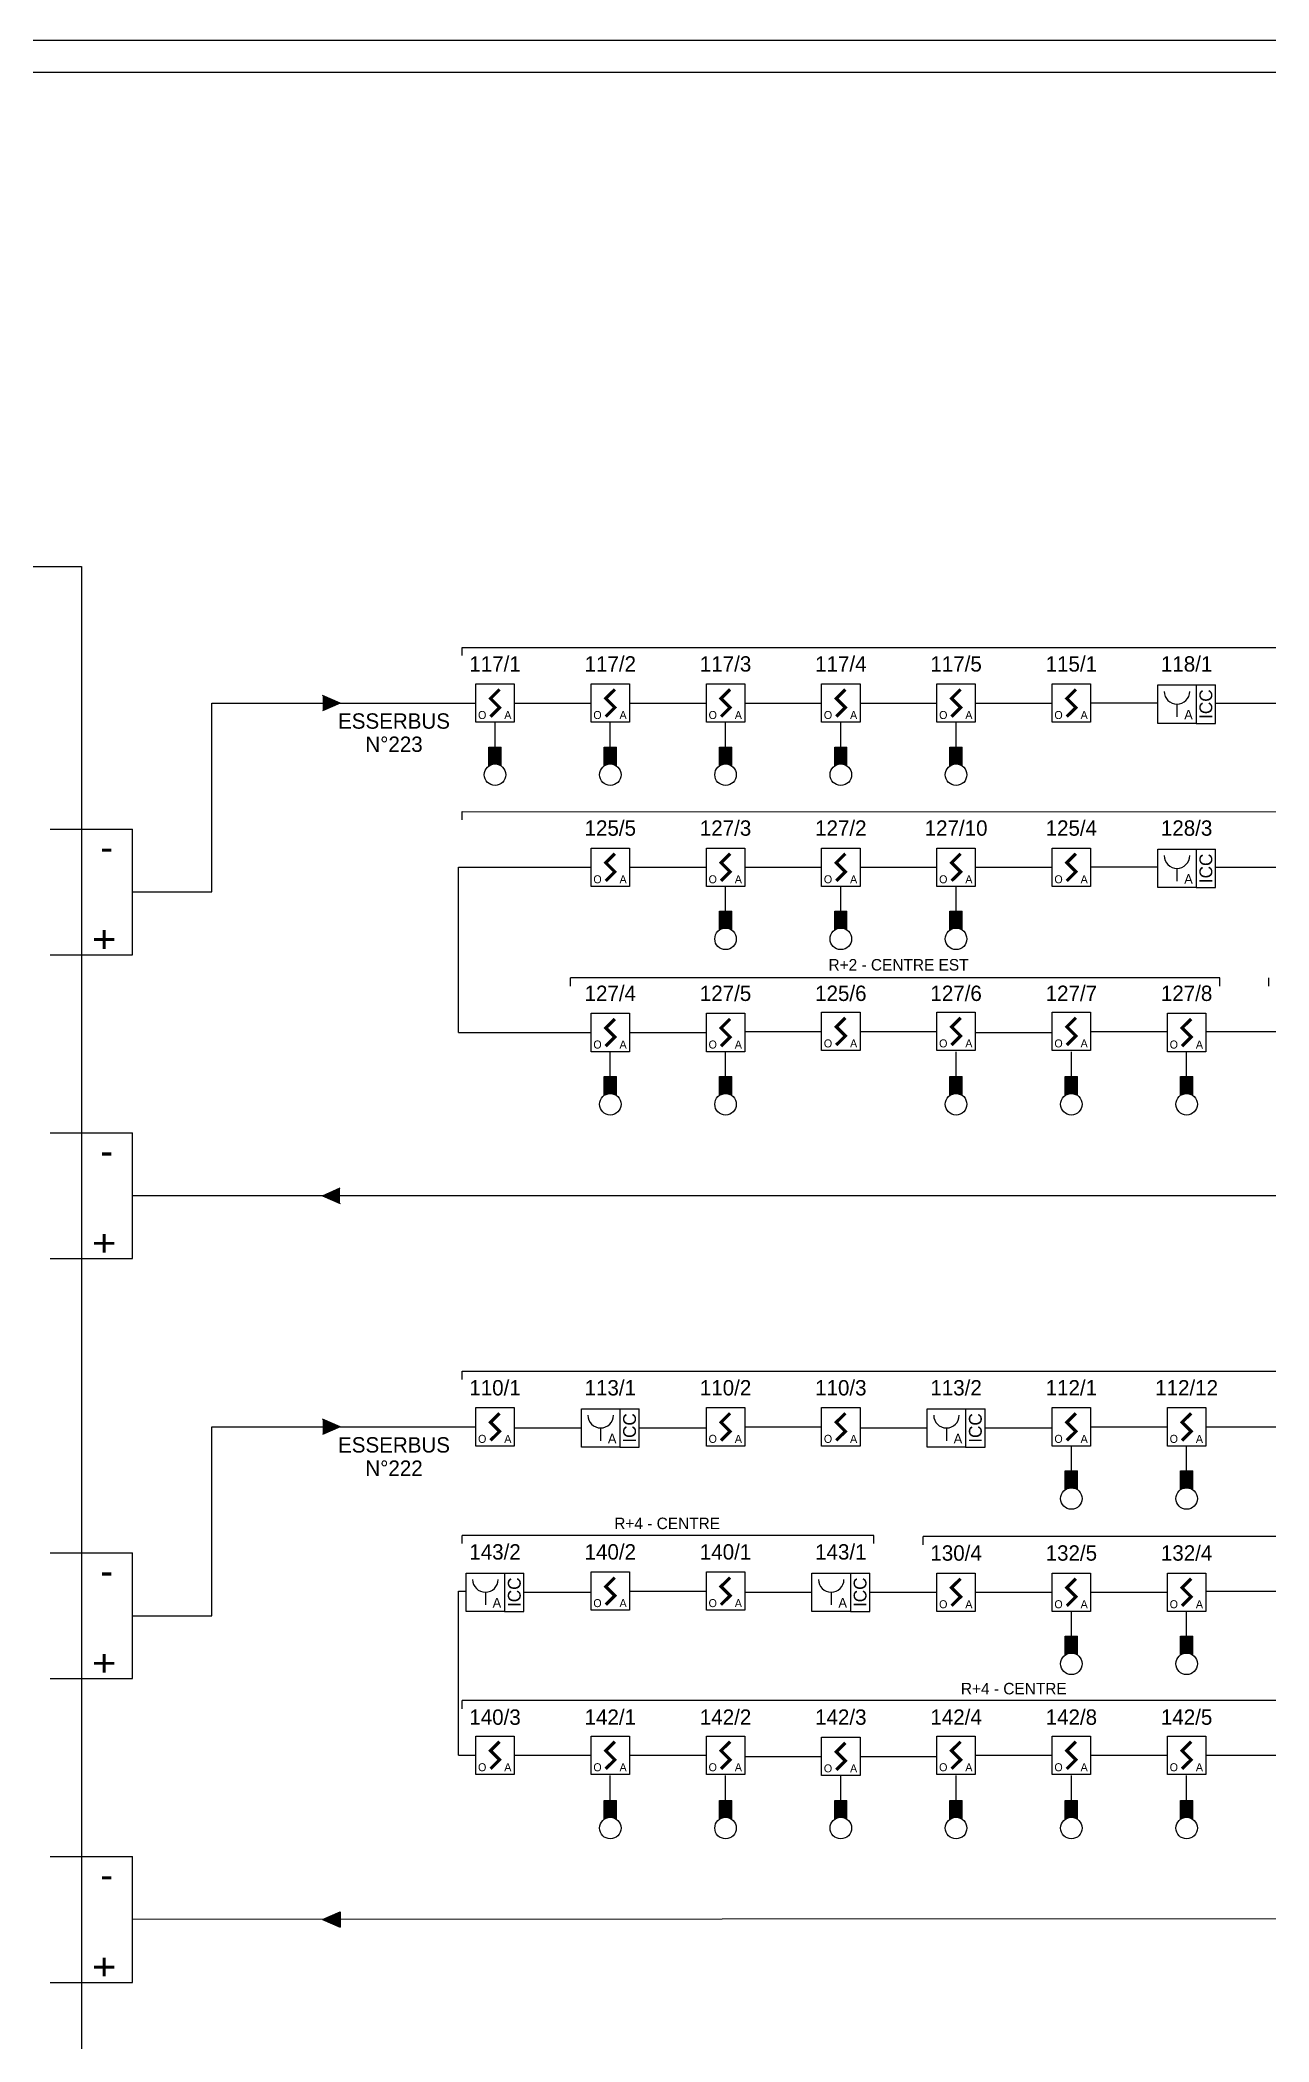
# Model space of a CAD drawing. Header units: millimetres. Extents: x 1942 to 3722, y 1044 to 1602.
# Drawn here: x 2583.4 to 2671.3, y 1458.7 to 1602 of the extents above; entities that cross this region are included whole.
import ezdxf
from ezdxf.enums import TextEntityAlignment as Align

# ---------------------------------------------------------------- set-up
doc = ezdxf.new("R2010")
doc.units = ezdxf.units.MM
for name, color, linetype in [('jcc-adressage', 6, 'Continuous'), ('JCC-CABLE1', 3, 'Continuous'), ('JCC-DECLENCHEUR MANUEL', 5, 'Continuous'), ('JCC-DECLENCHEUR MANUEL AVEC ISOLATEUR', 1, 'Continuous'), ('JCC-INDICATEUR ACTION', 1, 'Continuous'), ('JCC-LOCAUX', 130, 'Continuous'), ('JCC-NIVEAU', 4, 'Continuous')]:
    doc.layers.add(name, color=color, linetype=linetype)
doc.layers.add('JCC-OPTIQUE', color=1, linetype='Continuous', lineweight=25)
doc.styles.add('LOCAUX', font='romans.shx', dxfattribs={"width": 0.75})
doc.styles.add('TEXTE', font='romans.shx')

# ---------------------------------------------------------------- blocks, each defined once
blk = doc.blocks.new('voa')
blk.add_lwpolyline([(-3, 3), (3, 3), (3, -3), (-3, -3)], close=True)
at = {"const_width": 0.5}
blk.add_lwpolyline([(0.71, 2.12), (-0.71, 0.71), (0.71, -0.71), (-0.71, -2.12)], dxfattribs=at)
at = {"flags": 1}
for tag, p in [('SYMB_GRAPH', (0.67, 7.09)), ('SYMB_VIC', (0, 4.02)), ('SYMB_VISIODEF', (0, 1.25)), ('ADRESSE', (0, -1.5)), ('ZONE', (0, -1.5)), ('IA', (0.12, -0.63)), ('METIER', (0, -3)), ('CENTRALE', (0.44, -8.82)), ('VARIANTE', (0.67, -11.67))]:
    blk.add_attdef(tag, text='', height=2.5, dxfattribs=at).set_placement(p, align=Align.CENTER)
for tag, height, p in [('LIBELLE', 2.5, (0, 4)), ('TYPE', 1.25, (-2, -2.5)), ('TECH', 1.25, (2, -2.5)), ('LIBELLEZONE', 2.5, (0, -6.5))]:
    blk.add_attdef(tag, text='', height=height).set_placement(p, align=Align.CENTER)
blk = doc.blocks.new('indicateur action')
at = {"layer": 'JCC-INDICATEUR ACTION'}
blk.add_hatch(color=0, dxfattribs=at).paths.add_polyline_path([(0.8, -0.05, -0.315344), (-0.8, -0.05), (-0.8, -2.5), (0.8, -2.5)])
at = {"layer": 'JCC-INDICATEUR ACTION', "color": 0}
for p, q in [((-0.8, -0.05), (-0.8, -2.5)), ((0.8, -2.5), (-0.8, -2.5)), ((0.8, -0.05), (0.8, -2.5))]:
    blk.add_line(p, q, dxfattribs=at)
blk.add_circle((0, 1.1), 1.4, dxfattribs=at)
at = {"layer": 'jcc-adressage', "style": 'TEXTE'}
blk.add_attdef('ADRESSE', text='', height=3, dxfattribs=at).set_placement((0, 5), align=Align.MIDDLE)
at = {"layer": 'JCC-LOCAUX', "style": 'LOCAUX', "width": 0.75, "flags": 8}
for p in [(0, 13.75), (0, 11.25), (0, 8.75)]:
    blk.add_attdef('PIECE', text='', height=1.75, dxfattribs=at).set_placement(p, align=Align.MIDDLE)
blk = doc.blocks.new('déclencheur manuel avec isolateur')
at = {"layer": 'JCC-DECLENCHEUR MANUEL AVEC ISOLATEUR', "color": 0}
for p, q in [((2.5, 2.5), (5.02, 2.5)), ((5.02, -2.5), (5.02, 2.5)), ((0, 0), (0, -1.66)), ((2.5, -2.5), (5.02, -2.5))]:
    blk.add_line(p, q, dxfattribs=at)
blk.add_lwpolyline([(-2.5, 2.5), (2.5, 2.5), (2.5, -2.5), (-2.5, -2.5)], close=True, dxfattribs=at)
blk.add_arc((0, 1.66), 1.66, 180, 0, dxfattribs=at)
at = {"layer": 'jcc-adressage', "style": 'TEXTE'}
blk.add_attdef('ADRESSE', text='', height=3, dxfattribs=at).set_placement((0, 5), align=Align.MIDDLE)
at = {"layer": 'JCC-DECLENCHEUR MANUEL AVEC ISOLATEUR', "color": 0}
blk.add_text('ICC', height=1.668, rotation=90, dxfattribs=at).set_placement((3.76, 0), align=Align.MIDDLE_CENTER)
blk.add_text('A', height=1.25, dxfattribs=at).set_placement((1.5, -2), align=Align.CENTER)
at = {"layer": 'JCC-LOCAUX', "style": 'LOCAUX', "width": 0.85, "flags": 8}
for p in [(0, 13.75), (0, 11.25), (0, 8.75)]:
    blk.add_attdef('PIECE', text='', height=1.75, dxfattribs=at).set_placement(p, align=Align.MIDDLE)

msp = doc.modelspace()

# ---------------------------------------------------------------- hatches: boundary and pattern name
at = {"layer": 'JCC-CABLE1'}
for points in [[(2604.84, 1554.58), (2603.58, 1555.12), (2603.58, 1554.03)], [(2603.56, 1519.31), (2604.83, 1518.76), (2604.83, 1519.86)], [(2604.84, 1502.76), (2603.58, 1503.3), (2603.58, 1502.21)], [(2603.56, 1467.49), (2604.83, 1466.95), (2604.83, 1468.04)]]:
    msp.add_hatch(color=1, dxfattribs=at).paths.add_polyline_path(points)

# ---------------------------------------------------------------- linework, layer by layer
at = {"color": 0}
for points in [[(3476.88, 1043.84), (1941.82, 1043.84), (1941.82, 1602.04), (3476.88, 1602.04)], [(1944.02, 1599.75), (3274.38, 1599.75), (3274.38, 1047.07), (1944.02, 1047.07)]]:
    msp.add_lwpolyline(points, close=True, dxfattribs=at)
at = {"color": 8}
msp.add_lwpolyline([(2586.31, 1335.32), (2400.74, 1335.32), (2400.74, 1564.35), (2586.31, 1564.35)], close=True, dxfattribs=at)
at = {"layer": 'JCC-CABLE1', "color": 1}
for p, q in [((2604.84, 1554.58), (2603.58, 1555.12)), ((2604.84, 1554.58), (2603.58, 1554.03)), ((2584.09, 1545.56), (2589.97, 1545.56)), ((2589.97, 1536.56), (2589.97, 1545.56)), ((2584.09, 1536.56), (2589.97, 1536.56)), ((2584.09, 1523.81), (2589.97, 1523.81)), ((2589.97, 1514.81), (2589.97, 1523.81)), ((2603.56, 1519.31), (2604.83, 1519.86)), ((2603.56, 1519.31), (2604.83, 1518.76)), ((2584.09, 1514.81), (2589.97, 1514.81)), ((2604.84, 1502.76), (2603.58, 1503.3)), ((2604.84, 1502.76), (2603.58, 1502.21)), ((2584.09, 1493.74), (2589.97, 1493.74)), ((2589.97, 1484.74), (2589.97, 1493.74)), ((2584.09, 1484.74), (2589.97, 1484.74)), ((2584.09, 1471.99), (2589.97, 1471.99)), ((2589.97, 1462.99), (2589.97, 1471.99)), ((2603.56, 1467.49), (2604.83, 1468.04)), ((2604.83, 1468.04), (2604.83, 1466.95)), ((2603.56, 1467.49), (2604.83, 1466.95)), ((2584.09, 1462.99), (2589.97, 1462.99))]:
    msp.add_line(p, q, dxfattribs=at)
at = {"layer": 'JCC-CABLE1'}
for p, q in [((2617.3, 1554.58), (2622.8, 1554.58)), ((2625.55, 1554.58), (2631.05, 1554.58)), ((2633.8, 1554.58), (2639.3, 1554.58)), ((2642.05, 1554.58), (2647.55, 1554.58)), ((2650.3, 1554.58), (2655.8, 1554.58)), ((2663.36, 1554.58), (2658.55, 1554.58)), ((2667.49, 1554.58), (2672.3, 1554.58)), ((2615.92, 1551.43), (2615.92, 1553.2)), ((2624.17, 1551.43), (2624.17, 1553.2)), ((2632.42, 1551.43), (2632.42, 1553.2)), ((2640.67, 1551.43), (2640.67, 1553.2)), ((2648.92, 1551.43), (2648.92, 1553.2)), ((2613.31, 1542.82), (2622.8, 1542.82)), ((2613.31, 1530.99), (2613.31, 1542.82)), ((2625.55, 1542.82), (2631.05, 1542.82)), ((2633.8, 1542.82), (2639.3, 1542.82)), ((2642.05, 1542.82), (2647.55, 1542.82)), ((2650.3, 1542.82), (2655.8, 1542.82)), ((2663.36, 1542.82), (2658.55, 1542.82)), ((2667.49, 1542.82), (2672.3, 1542.82)), ((2632.42, 1539.67), (2632.42, 1541.45)), ((2640.67, 1539.67), (2640.67, 1541.45)), ((2648.92, 1539.67), (2648.92, 1541.45)), ((2613.31, 1530.99), (2622.8, 1530.99)), ((2625.55, 1530.99), (2631.05, 1530.99)), ((2633.8, 1531.07), (2639.3, 1531.07)), ((2642.05, 1531.07), (2647.55, 1531.07)), ((2650.3, 1530.99), (2655.8, 1530.99)), ((2658.55, 1531.07), (2664.05, 1531.07)), ((2666.8, 1531.07), (2672.3, 1531.07)), ((2624.17, 1527.84), (2624.17, 1529.61)), ((2632.42, 1527.84), (2632.42, 1529.61)), ((2648.92, 1527.84), (2648.92, 1529.61)), ((2657.17, 1527.84), (2657.17, 1529.61)), ((2665.42, 1527.84), (2665.42, 1529.61)), ((2617.3, 1502.68), (2622.11, 1502.68)), ((2626.24, 1502.68), (2631.05, 1502.68)), ((2633.8, 1502.76), (2639.3, 1502.76)), ((2642.05, 1502.68), (2646.86, 1502.68)), ((2650.99, 1502.68), (2655.8, 1502.68)), ((2658.55, 1502.76), (2664.05, 1502.76)), ((2666.8, 1502.76), (2672.3, 1502.76)), ((2657.17, 1499.61), (2657.17, 1501.38)), ((2665.42, 1499.61), (2665.42, 1501.38)), ((2613.31, 1491), (2613.86, 1491)), ((2613.31, 1479.25), (2613.31, 1491)), ((2617.99, 1490.92), (2622.8, 1490.92)), ((2625.55, 1491), (2631.05, 1491)), ((2633.8, 1490.92), (2638.61, 1490.92)), ((2642.74, 1490.92), (2647.55, 1490.92)), ((2650.3, 1490.92), (2655.8, 1490.92)), ((2658.55, 1490.92), (2664.05, 1490.92)), ((2666.8, 1491), (2672.3, 1491)), ((2657.17, 1487.77), (2657.17, 1489.55)), ((2665.42, 1487.77), (2665.42, 1489.55)), ((2613.31, 1479.25), (2614.55, 1479.25)), ((2617.3, 1479.25), (2622.8, 1479.25)), ((2625.55, 1479.25), (2631.05, 1479.25)), ((2633.8, 1479.17), (2639.3, 1479.17)), ((2642.05, 1479.17), (2647.55, 1479.17)), ((2650.3, 1479.25), (2655.8, 1479.25)), ((2658.55, 1479.25), (2664.05, 1479.25)), ((2666.8, 1479.25), (2672.3, 1479.25)), ((2624.17, 1476.02), (2624.17, 1477.79)), ((2632.42, 1476.02), (2632.42, 1477.79)), ((2640.67, 1476.02), (2640.67, 1477.79)), ((2648.92, 1476.02), (2648.92, 1477.79)), ((2657.17, 1476.02), (2657.17, 1477.79)), ((2665.42, 1476.02), (2665.42, 1477.79))]:
    msp.add_line(p, q, dxfattribs=at)
at = {"layer": 'JCC-CABLE1', "color": 1, "ltscale": 0.6}
for p, q in [((2697.05, 1519.31), (2589.97, 1519.31)), ((2721.8, 1467.57), (2589.97, 1467.49))]:
    msp.add_line(p, q, dxfattribs=at)
at = {"layer": 'JCC-CABLE1', "color": 1}
for points in [[(2589.97, 1541.06), (2595.65, 1541.06), (2595.65, 1554.58), (2614.55, 1554.58)], [(2589.97, 1489.24), (2595.65, 1489.24), (2595.65, 1502.76), (2614.55, 1502.76)]]:
    msp.add_lwpolyline(points, dxfattribs=at)
at = {"layer": 'JCC-NIVEAU'}
for p, q in [((2613.56, 1558.56), (2808.04, 1558.56)), ((2613.56, 1557.97), (2613.56, 1558.56)), ((2613.56, 1546.22), (2613.56, 1546.81)), ((2613.56, 1546.81), (2816.29, 1546.73)), ((2621.31, 1534.31), (2621.31, 1534.9)), ((2667.79, 1534.9), (2621.31, 1534.9)), ((2667.79, 1534.31), (2667.79, 1534.9)), ((2671.31, 1534.31), (2671.31, 1534.9)), ((2613.56, 1506.74), (2817.54, 1506.74)), ((2613.56, 1506.15), (2613.56, 1506.74)), ((2643.04, 1494.99), (2613.56, 1494.99)), ((2613.56, 1494.4), (2613.56, 1494.99)), ((2643.04, 1494.4), (2643.04, 1494.99)), ((2767.48, 1494.91), (2646.56, 1494.91)), ((2646.56, 1494.32), (2646.56, 1494.91)), ((2692.54, 1483.16), (2613.56, 1483.16)), ((2613.56, 1482.57), (2613.56, 1483.16))]:
    msp.add_line(p, q, dxfattribs=at)

# ---------------------------------------------------------------- block references
at = {"layer": 'JCC-DECLENCHEUR MANUEL', "xscale": 0.55, "yscale": 0.55, "zscale": 0.55}
for p in [(2664.73, 1554.5), (2664.73, 1542.74), (2623.48, 1502.68), (2648.23, 1502.68), (2615.23, 1490.92), (2639.98, 1490.92)]:
    msp.add_blockref('déclencheur manuel avec isolateur', p, dxfattribs=at)
at = {"layer": 'JCC-INDICATEUR ACTION', "xscale": 0.55, "yscale": 0.55, "zscale": 0.55, "rotation": 180}
for p in [(2615.92, 1550.05), (2624.17, 1550.05), (2632.42, 1550.05), (2640.67, 1550.05), (2648.92, 1550.05), (2632.42, 1538.3), (2640.67, 1538.3), (2648.92, 1538.3), (2624.17, 1526.46), (2632.42, 1526.46), (2648.92, 1526.46), (2657.17, 1526.46), (2665.42, 1526.46), (2657.17, 1498.23), (2665.42, 1498.23), (2657.17, 1486.4), (2665.42, 1486.4), (2624.17, 1474.64), (2632.42, 1474.64), (2640.67, 1474.64), (2648.92, 1474.64), (2657.17, 1474.64), (2665.42, 1474.64)]:
    msp.add_blockref('indicateur action', p, dxfattribs=at)
at = {"layer": 'JCC-OPTIQUE'}
for p, xscale, yscale, zscale in [((2615.92, 1554.58), 0.4583333333332917, 0.4583333333332917, 0.4583333333332917), ((2624.17, 1554.58), 0.4583333333332917, 0.4583333333332917, 0.4583333333332917), ((2632.42, 1554.58), 0.4583333333334167, 0.4583333333334167, 0.4583333333334167), ((2640.67, 1554.58), 0.4583333333334167, 0.4583333333334167, 0.4583333333334167), ((2648.92, 1554.58), 0.4583333333334167, 0.4583333333334167, 0.4583333333334167), ((2657.17, 1554.58), 0.4583333333334167, 0.4583333333334167, 0.4583333333334167), ((2624.17, 1542.82), 0.4583333333334167, 0.4583333333334167, 0.4583333333334167), ((2632.42, 1542.82), 0.4583333333334167, 0.4583333333334167, 0.4583333333334167), ((2640.67, 1542.82), 0.4583333333334167, 0.4583333333334167, 0.4583333333334167), ((2648.92, 1542.82), 0.4583333333334167, 0.4583333333334167, 0.4583333333334167), ((2657.17, 1542.82), 0.4583333333334167, 0.4583333333334167, 0.4583333333334167), ((2624.17, 1530.99), 0.4583333333332917, 0.4583333333332917, 0.4583333333332917), ((2632.42, 1530.99), 0.4583333333332917, 0.4583333333332917, 0.4583333333332917), ((2640.67, 1531.07), 0.4583333333332917, 0.4583333333332917, 0.4583333333332917), ((2648.92, 1531.07), 0.4583333333332917, 0.4583333333332917, 0.4583333333332917), ((2657.17, 1531.07), 0.4583333333332917, 0.4583333333332917, 0.4583333333332917), ((2665.42, 1530.99), 0.4583333333332917, 0.4583333333332917, 0.4583333333332917), ((2615.92, 1502.76), 0.4583333333332917, 0.4583333333332917, 0.4583333333332917), ((2632.42, 1502.76), 0.4583333333334167, 0.4583333333334167, 0.4583333333334167), ((2640.67, 1502.76), 0.4583333333334167, 0.4583333333334167, 0.4583333333334167), ((2657.17, 1502.76), 0.4583333333334167, 0.4583333333334167, 0.4583333333334167), ((2665.42, 1502.76), 0.4583333333334167, 0.4583333333334167, 0.4583333333334167), ((2624.17, 1491), 0.4583333333332917, 0.4583333333332917, 0.4583333333332917), ((2632.42, 1491), 0.4583333333332917, 0.4583333333332917, 0.4583333333332917), ((2648.92, 1490.92), 0.4583333333334167, 0.4583333333334167, 0.4583333333334167), ((2657.17, 1490.92), 0.4583333333332917, 0.4583333333332917, 0.4583333333332917), ((2665.42, 1490.92), 0.4583333333334167, 0.4583333333334167, 0.4583333333334167), ((2615.92, 1479.25), 0.4583333333332917, 0.4583333333332917, 0.4583333333332917), ((2624.17, 1479.25), 0.4583333333332917, 0.4583333333332917, 0.4583333333332917), ((2632.42, 1479.25), 0.4583333333332917, 0.4583333333332917, 0.4583333333332917), ((2640.67, 1479.17), 0.4583333333332917, 0.4583333333332917, 0.4583333333332917), ((2648.92, 1479.25), 0.4583333333334167, 0.4583333333334167, 0.4583333333334167), ((2657.17, 1479.25), 0.4583333333334167, 0.4583333333334167, 0.4583333333334167), ((2665.42, 1479.25), 0.4583333333334167, 0.4583333333334167, 0.4583333333334167)]:
    msp.add_blockref('voa', p, dxfattribs=dict(at, xscale=xscale, yscale=yscale, zscale=zscale)).add_auto_attribs({'TECH': 'A', 'TYPE': 'O'})

# ---------------------------------------------------------------- texts
at = {"layer": 'jcc-adressage'}
for s, p in [('117/1', (2615.92, 1557.4)), ('117/2', (2624.17, 1557.4)), ('117/3', (2632.42, 1557.4)), ('117/4', (2640.67, 1557.4)), ('117/5', (2648.92, 1557.4)), ('115/1', (2657.17, 1557.4)), ('118/1', (2665.42, 1557.4)), ('125/5', (2624.17, 1545.65)), ('127/3', (2632.42, 1545.65)), ('127/2', (2640.67, 1545.65)), ('127/10', (2648.92, 1545.65)), ('125/4', (2657.17, 1545.65)), ('128/3', (2665.42, 1545.65)), ('127/4', (2624.17, 1533.82)), ('127/5', (2632.42, 1533.82)), ('125/6', (2640.67, 1533.82)), ('127/6', (2648.92, 1533.82)), ('127/7', (2657.17, 1533.82)), ('127/8', (2665.42, 1533.82)), ('110/1', (2615.92, 1505.58)), ('113/1', (2624.17, 1505.58)), ('110/2', (2632.42, 1505.58)), ('110/3', (2640.67, 1505.58)), ('113/2', (2648.92, 1505.58)), ('112/1', (2657.17, 1505.58)), ('112/12', (2665.42, 1505.58)), ('143/2', (2615.92, 1493.83)), ('140/2', (2624.17, 1493.83)), ('140/1', (2632.42, 1493.83)), ('143/1', (2640.67, 1493.83)), ('130/4', (2648.92, 1493.75)), ('132/5', (2657.17, 1493.75)), ('132/4', (2665.42, 1493.75)), ('140/3', (2615.92, 1482)), ('142/1', (2624.17, 1482)), ('142/2', (2632.42, 1482)), ('142/3', (2640.67, 1482)), ('142/4', (2648.92, 1482)), ('142/8', (2657.17, 1482)), ('142/5', (2665.42, 1482))]:
    msp.add_text(s, height=1.1, dxfattribs=at).set_placement(p, align=Align.MIDDLE)
at = {"layer": 'JCC-CABLE1', "color": 1}
for s, p in [('ESSERBUS', (2608.69, 1553.29)), ('N°223', (2608.69, 1551.63)), ('ESSERBUS', (2608.69, 1501.47)), ('N°222', (2608.69, 1499.81))]:
    msp.add_text(s, height=1.1, dxfattribs=at).set_placement(p, align=Align.MIDDLE)
at = {"layer": 'JCC-CABLE1', "color": 1, "char_height": 2.06, "width": 42.2841, "attachment_point": 5}
for insert in [(2588.12, 1544.28), (2588.12, 1522.53), (2588.12, 1492.46), (2588.12, 1470.71)]:
    msp.add_mtext('-', dxfattribs=dict(at, insert=insert))
at = {"layer": 'JCC-CABLE1', "color": 1, "char_height": 2.06, "width": 42.2841, "attachment_point": 5, "rotation": 90}
for insert in [(2587.91, 1537.65), (2587.91, 1515.9), (2587.91, 1485.83), (2587.91, 1464.08)]:
    msp.add_mtext('+', dxfattribs=dict(at, insert=insert))
at = {"layer": 'JCC-NIVEAU'}
for s, p in [('R+2 - CENTRE EST', (2644.8, 1535.84)), ('R+4 - CENTRE', (2628.24, 1495.85)), ('R+4 - CENTRE', (2653.05, 1484.02))]:
    msp.add_text(s, height=0.825, dxfattribs=at).set_placement(p, align=Align.MIDDLE)

doc.saveas('drawing.dxf')
